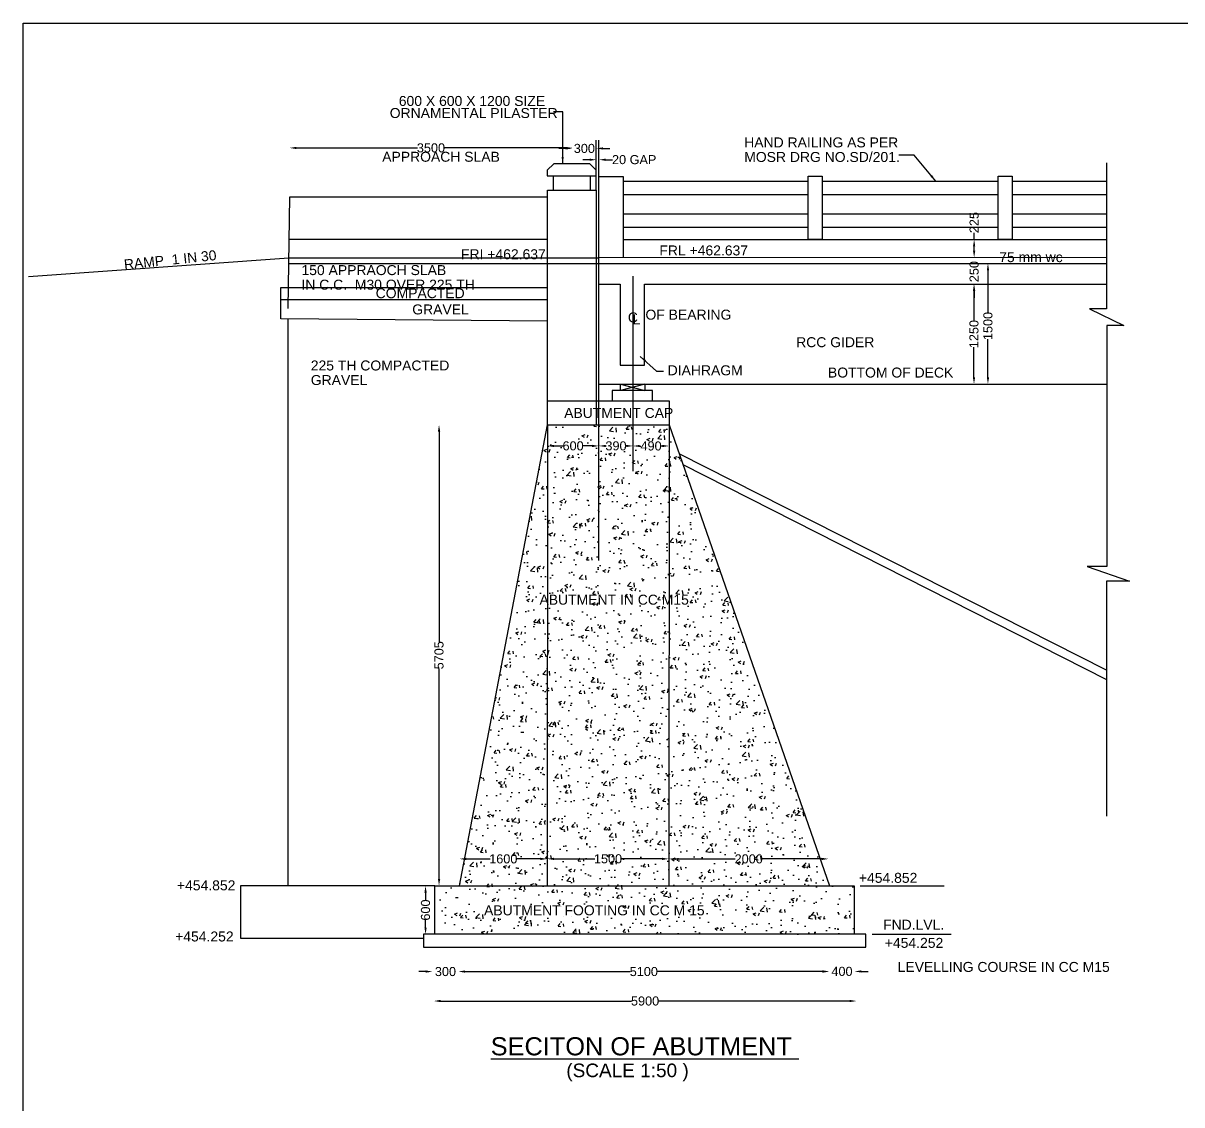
# Model space of a CAD drawing. Header units: millimetres. Extents: x 5124 to 2568158, y 2311 to 44431807.
# Drawn here: x 2534101 to 2546882, y 44419873 to 44431807 of the extents above; entities that cross this region are included whole.
import ezdxf

# ---------------------------------------------------------------- set-up
doc = ezdxf.new("R2010")
doc.units = ezdxf.units.MM
doc.header["$LTSCALE"] = 15
doc.header["$MEASUREMENT"] = 0
for name, color, linetype in [('DIMENSION', 7, 'Continuous'), ('DRAWING', 2, 'Continuous'), ('TEXT', 7, 'Continuous')]:
    doc.layers.add(name, color=color, linetype=linetype)
doc.styles.get("Standard").update_dxf_attribs({"font": 'arial.ttf', "height": 100})
doc.dimstyles.get("Standard").update_dxf_attribs({"dimtxt": 100, "dimasz": 75, "dimexe": 0.18, "dimexo": 0.0625, "dimgap": 0.09, "dimtad": 0, "dimdec": 0, "dimzin": 0, "dimdsep": 46, "dimtxsty": 'Standard', "dimcen": 0.09, "dimse1": 1, "dimse2": 1, "dimadec": 0, "dimazin": 0, "dimtfac": 1, "dimtdec": 0, "dimtofl": 0, "dimtmove": 0, "dimatfit": 3, "dimfxl": 1, "dimtolj": 1, "dimtzin": 0, "dimarcsym": 0})
pattern_1 = [(50, (0, 0), (358.6300913, -31.3760675), [37.5, -412.5]), (355, (0, 0), (-69.3756668, 376.096067), [30, -330]), (100.4514, (29.9, -2.6), (289.2546909, 344.719771), [31.870095, -350.571056]), (46.1842, (0, 100), (533.6205243, -82.759507), [56.25, -618.75]), (96.6356, (44.47, 93.1), (467.331353, 487.0589355), [47.805144, -525.8565]), (351.1842, (0, 100), (467.3309726, 487.0593005), [45, -495]), (21, (50, 75), (298.453526, -201.3094453), [37.5, -412.5]), (326, (50, 75), (121.657666, 362.5750225), [30, -330]), (71.4514, (74.87, 58.22), (420.1113143, 161.2652484), [31.870095, -350.571056]), (37.5, (0, 0), (6.07992766, 166.4469269), [0, -326, 0, -335, 0, -331.25]), (7.5, (0, 0), (131.5347687, 197.20585594), [0, -191, 0, -318.5, 0, -126.25]), (327.5, (-111.5, 0), (266.9112181, -11.27743587), [0, -125, 0, -390, 0, -517.5]), (317.5, (-161.5, 0), (291.5930847, 50.0524912), [0, -162.5, 0, -259, 0, -367.5])]

# ---------------------------------------------------------------- blocks, each defined once
blk = doc.blocks.new('*D4')
at = {"layer": 'Defpoints', "color": 0, "transparency": 16777216}
for p in [(2537040, 44430428), (2540159, 44430431), (2540159, 44430428)]:
    blk.add_point(p, dxfattribs=at)
at = {"layer": 'DIMENSION', "color": 0, "lineweight": -2, "transparency": 16777216}
for p, q in [((2537115, 44430431), (2538450, 44430431)), ((2540084, 44430431), (2538749, 44430431))]:
    blk.add_line(p, q, dxfattribs=at)
at = {"layer": 'DIMENSION', "color": 0, "transparency": 16777216}
for points in [[(2537115, 44430443), (2537115, 44430418), (2537040, 44430431)], [(2540084, 44430443), (2540084, 44430418), (2540159, 44430431)]]:
    blk.add_solid(points, dxfattribs=at)
at = {"layer": 'DIMENSION', "color": 0, "transparency": 16777216, "insert": (2538599, 44430431), "char_height": 100, "attachment_point": 5}
blk.add_mtext('\\A1;3500', dxfattribs=at)
blk = doc.blocks.new('*D5')
at = {"layer": 'Defpoints', "color": 0, "transparency": 16777216}
for p in [(2540159, 44430431), (2540423, 44430431), (2540423, 44430425)]:
    blk.add_point(p, dxfattribs=at)
at = {"layer": 'DIMENSION', "color": 0, "lineweight": -2, "transparency": 16777216}
for p, q in [((2540084, 44430425), (2540009, 44430425)), ((2540498, 44430425), (2540573, 44430425))]:
    blk.add_line(p, q, dxfattribs=at)
at = {"layer": 'DIMENSION', "color": 0, "transparency": 16777216}
for points in [[(2540084, 44430438), (2540084, 44430413), (2540159, 44430425)], [(2540498, 44430438), (2540498, 44430413), (2540423, 44430425)]]:
    blk.add_solid(points, dxfattribs=at)
at = {"layer": 'DIMENSION', "color": 0, "transparency": 16777216, "insert": (2540291, 44430425), "char_height": 100, "attachment_point": 5}
blk.add_mtext('\\A1;300', dxfattribs=at)
blk = doc.blocks.new('*D6')
at = {"layer": 'Defpoints', "color": 0, "transparency": 16777216}
for p in [(2540423, 44430296), (2540452, 44430301), (2540452, 44430296)]:
    blk.add_point(p, dxfattribs=at)
at = {"layer": 'DIMENSION', "color": 0, "lineweight": -2, "transparency": 16777216}
for p, q in [((2540348, 44430301), (2540273, 44430301)), ((2540527, 44430301), (2540602, 44430301))]:
    blk.add_line(p, q, dxfattribs=at)
at = {"layer": 'DIMENSION', "color": 0, "transparency": 16777216}
for points in [[(2540348, 44430313), (2540348, 44430288), (2540423, 44430301)], [(2540527, 44430313), (2540527, 44430288), (2540452, 44430301)]]:
    blk.add_solid(points, dxfattribs=at)
at = {"layer": 'DIMENSION', "color": 0, "transparency": 16777216, "insert": (2540841, 44430301), "char_height": 100, "attachment_point": 5}
blk.add_mtext('\\A1;20 GAP', dxfattribs=at)
blk = doc.blocks.new('*D7')
at = {"layer": 'Defpoints', "color": 0, "transparency": 16777216}
for p in [(2539883, 44427172), (2540452, 44427172), (2540452, 44427143)]:
    blk.add_point(p, dxfattribs=at)
at = {"layer": 'DIMENSION', "color": 0, "lineweight": -2, "transparency": 16777216}
for p, q in [((2539958, 44427143), (2540057, 44427143)), ((2540377, 44427143), (2540278, 44427143))]:
    blk.add_line(p, q, dxfattribs=at)
at = {"layer": 'DIMENSION', "color": 0, "transparency": 16777216}
for points in [[(2539958, 44427155), (2539958, 44427130), (2539883, 44427143)], [(2540377, 44427155), (2540377, 44427130), (2540452, 44427143)]]:
    blk.add_solid(points, dxfattribs=at)
at = {"layer": 'DIMENSION', "color": 0, "transparency": 16777216, "insert": (2540167, 44427143), "char_height": 100, "attachment_point": 5}
blk.add_mtext('\\A1;600', dxfattribs=at)
blk = doc.blocks.new('*D8')
at = {"layer": 'Defpoints', "color": 0, "transparency": 16777216}
for p in [(2540452, 44427143), (2540828, 44427143), (2540828, 44427143)]:
    blk.add_point(p, dxfattribs=at)
at = {"layer": 'DIMENSION', "color": 0, "lineweight": -2, "transparency": 16777216}
for p, q in [((2540527, 44427143), (2540530, 44427143)), ((2540753, 44427143), (2540750, 44427143))]:
    blk.add_line(p, q, dxfattribs=at)
at = {"layer": 'DIMENSION', "color": 0, "transparency": 16777216}
for points in [[(2540527, 44427155), (2540527, 44427130), (2540452, 44427143)], [(2540753, 44427155), (2540753, 44427130), (2540828, 44427143)]]:
    blk.add_solid(points, dxfattribs=at)
at = {"layer": 'DIMENSION', "color": 0, "transparency": 16777216, "insert": (2540640, 44427143), "char_height": 100, "attachment_point": 5}
blk.add_mtext('\\A1;390', dxfattribs=at)
blk = doc.blocks.new('*D9')
at = {"layer": 'Defpoints', "color": 0, "transparency": 16777216}
for p in [(2540828, 44427143), (2541226, 44427142), (2541226, 44427142)]:
    blk.add_point(p, dxfattribs=at)
at = {"layer": 'DIMENSION', "color": 0, "lineweight": -2, "transparency": 16777216}
for p, q in [((2540903, 44427142), (2540915, 44427142)), ((2541151, 44427142), (2541139, 44427142))]:
    blk.add_line(p, q, dxfattribs=at)
at = {"layer": 'DIMENSION', "color": 0, "transparency": 16777216}
for points in [[(2540903, 44427155), (2540903, 44427130), (2540828, 44427142)], [(2541151, 44427155), (2541151, 44427130), (2541226, 44427142)]]:
    blk.add_solid(points, dxfattribs=at)
at = {"layer": 'DIMENSION', "color": 0, "transparency": 16777216, "insert": (2541027, 44427142), "char_height": 100, "attachment_point": 5}
blk.add_mtext('\\A1;490', dxfattribs=at)
blk = doc.blocks.new('*D10')
at = {"layer": 'Defpoints', "color": 0, "transparency": 16777216}
for p in [(2538539, 44422290), (2538640, 44422290), (2538640, 44421754)]:
    blk.add_point(p, dxfattribs=at)
at = {"layer": 'DIMENSION', "color": 0, "lineweight": -2, "transparency": 16777216}
for p, q in [((2538539, 44422215), (2538539, 44422133)), ((2538539, 44421829), (2538539, 44421911))]:
    blk.add_line(p, q, dxfattribs=at)
at = {"layer": 'DIMENSION', "color": 0, "transparency": 16777216}
for points in [[(2538527, 44422215), (2538552, 44422215), (2538539, 44422290)], [(2538527, 44421829), (2538552, 44421829), (2538539, 44421754)]]:
    blk.add_solid(points, dxfattribs=at)
at = {"layer": 'DIMENSION', "color": 0, "transparency": 16777216, "insert": (2538539, 44422022), "char_height": 100, "attachment_point": 5, "rotation": 90}
blk.add_mtext('\\A1;600', dxfattribs=at)
blk = doc.blocks.new('*D11')
at = {"layer": 'Defpoints', "color": 0, "transparency": 16777216}
for p in [(2538630, 44421018), (2543292, 44421018), (2543292, 44421018)]:
    blk.add_point(p, dxfattribs=at)
at = {"layer": 'DIMENSION', "color": 0, "lineweight": -2, "transparency": 16777216}
for p, q in [((2538705, 44421018), (2540812, 44421018)), ((2543217, 44421018), (2541110, 44421018))]:
    blk.add_line(p, q, dxfattribs=at)
at = {"layer": 'DIMENSION', "color": 0, "transparency": 16777216}
for points in [[(2538705, 44421031), (2538705, 44421006), (2538630, 44421018)], [(2543217, 44421031), (2543217, 44421006), (2543292, 44421018)]]:
    blk.add_solid(points, dxfattribs=at)
at = {"layer": 'DIMENSION', "color": 0, "transparency": 16777216, "insert": (2540961, 44421018), "char_height": 100, "attachment_point": 5}
blk.add_mtext('\\A1;5900', dxfattribs=at)
blk = doc.blocks.new('*D12')
at = {"layer": 'Defpoints', "color": 0, "transparency": 16777216}
for p in [(2538901, 44421336), (2542993, 44421343), (2542993, 44421336)]:
    blk.add_point(p, dxfattribs=at)
at = {"layer": 'DIMENSION', "color": 0, "lineweight": -2, "transparency": 16777216}
for p, q in [((2538976, 44421343), (2540798, 44421343)), ((2542918, 44421343), (2541096, 44421343))]:
    blk.add_line(p, q, dxfattribs=at)
at = {"layer": 'DIMENSION', "color": 0, "transparency": 16777216}
for points in [[(2538976, 44421356), (2538976, 44421331), (2538901, 44421343)], [(2542918, 44421356), (2542918, 44421331), (2542993, 44421343)]]:
    blk.add_solid(points, dxfattribs=at)
at = {"layer": 'DIMENSION', "color": 0, "transparency": 16777216, "insert": (2540947, 44421343), "char_height": 100, "attachment_point": 5}
blk.add_mtext('\\A1;5100', dxfattribs=at)
blk = doc.blocks.new('*D13')
at = {"layer": 'Defpoints', "color": 0, "transparency": 16777216}
for p in [(2542993, 44421343), (2543272, 44421345), (2543272, 44421343)]:
    blk.add_point(p, dxfattribs=at)
at = {"layer": 'DIMENSION', "color": 0, "lineweight": -2, "transparency": 16777216}
for p, q in [((2542918, 44421345), (2542843, 44421345)), ((2543347, 44421345), (2543422, 44421345))]:
    blk.add_line(p, q, dxfattribs=at)
at = {"layer": 'DIMENSION', "color": 0, "transparency": 16777216}
for points in [[(2542918, 44421357), (2542918, 44421332), (2542993, 44421345)], [(2543347, 44421357), (2543347, 44421332), (2543272, 44421345)]]:
    blk.add_solid(points, dxfattribs=at)
at = {"layer": 'DIMENSION', "color": 0, "transparency": 16777216, "insert": (2543133, 44421345), "char_height": 100, "attachment_point": 5}
blk.add_mtext('\\A1;400', dxfattribs=at)
blk = doc.blocks.new('*D14')
at = {"layer": 'Defpoints', "color": 0, "transparency": 16777216}
for p in [(2538616, 44421343), (2538616, 44421343), (2538901, 44421343)]:
    blk.add_point(p, dxfattribs=at)
at = {"layer": 'DIMENSION', "color": 0, "lineweight": -2, "transparency": 16777216}
for p, q in [((2538541, 44421343), (2538466, 44421343)), ((2538976, 44421343), (2539051, 44421343))]:
    blk.add_line(p, q, dxfattribs=at)
at = {"layer": 'DIMENSION', "color": 0, "transparency": 16777216}
for points in [[(2538541, 44421356), (2538541, 44421331), (2538616, 44421343)], [(2538976, 44421356), (2538976, 44421331), (2538901, 44421343)]]:
    blk.add_solid(points, dxfattribs=at)
at = {"layer": 'DIMENSION', "color": 0, "transparency": 16777216, "insert": (2538759, 44421343), "char_height": 100, "attachment_point": 5}
blk.add_mtext('\\A1;300', dxfattribs=at)
blk = doc.blocks.new('*D15')
at = {"layer": 'Defpoints', "color": 0, "transparency": 16777216}
for p in [(2539881, 44422586), (2538913, 44422290), (2539881, 44422290)]:
    blk.add_point(p, dxfattribs=at)
at = {"layer": 'DIMENSION', "color": 0, "lineweight": -2, "transparency": 16777216}
for p, q in [((2538988, 44422586), (2539252, 44422586)), ((2539806, 44422586), (2539541, 44422586))]:
    blk.add_line(p, q, dxfattribs=at)
at = {"layer": 'DIMENSION', "color": 0, "transparency": 16777216}
for points in [[(2538988, 44422599), (2538988, 44422574), (2538913, 44422586)], [(2539806, 44422599), (2539806, 44422574), (2539881, 44422586)]]:
    blk.add_solid(points, dxfattribs=at)
at = {"layer": 'DIMENSION', "color": 0, "transparency": 16777216, "insert": (2539397, 44422586), "char_height": 100, "attachment_point": 5}
blk.add_mtext('\\A1;1600', dxfattribs=at)
blk = doc.blocks.new('*D16')
at = {"layer": 'Defpoints', "color": 0, "transparency": 16777216}
for p in [(2539881, 44422587), (2541224, 44422617), (2541224, 44422587)]:
    blk.add_point(p, dxfattribs=at)
at = {"layer": 'DIMENSION', "color": 0, "lineweight": -2, "transparency": 16777216}
for p, q in [((2539956, 44422587), (2540408, 44422587)), ((2541149, 44422587), (2540697, 44422587))]:
    blk.add_line(p, q, dxfattribs=at)
at = {"layer": 'DIMENSION', "color": 0, "transparency": 16777216}
for points in [[(2539956, 44422599), (2539956, 44422574), (2539881, 44422587)], [(2541149, 44422599), (2541149, 44422574), (2541224, 44422587)]]:
    blk.add_solid(points, dxfattribs=at)
at = {"layer": 'DIMENSION', "color": 0, "transparency": 16777216, "insert": (2540552, 44422587), "char_height": 100, "attachment_point": 5}
blk.add_mtext('\\A1;1500', dxfattribs=at)
blk = doc.blocks.new('*D17')
at = {"layer": 'Defpoints', "color": 0, "transparency": 16777216}
for p in [(2541224, 44422586), (2542984, 44422586), (2542984, 44422586)]:
    blk.add_point(p, dxfattribs=at)
at = {"layer": 'DIMENSION', "color": 0, "lineweight": -2, "transparency": 16777216}
for p, q in [((2541299, 44422586), (2541954, 44422586)), ((2542909, 44422586), (2542254, 44422586))]:
    blk.add_line(p, q, dxfattribs=at)
at = {"layer": 'DIMENSION', "color": 0, "transparency": 16777216}
for points in [[(2541299, 44422599), (2541299, 44422574), (2541224, 44422586)], [(2542909, 44422599), (2542909, 44422574), (2542984, 44422586)]]:
    blk.add_solid(points, dxfattribs=at)
at = {"layer": 'DIMENSION', "color": 0, "transparency": 16777216, "insert": (2542104, 44422586), "char_height": 100, "attachment_point": 5}
blk.add_mtext('\\A1;2000', dxfattribs=at)
blk = doc.blocks.new('*D18')
at = {"layer": 'Defpoints', "color": 0, "transparency": 16777216}
for p in [(2544591, 44429420), (2544728, 44429420), (2544728, 44429222)]:
    blk.add_point(p, dxfattribs=at)
at = {"layer": 'DIMENSION', "color": 0, "lineweight": -2, "transparency": 16777216}
for p, q in [((2544591, 44429420), (2544591, 44429495)), ((2544591, 44429297), (2544591, 44429345))]:
    blk.add_line(p, q, dxfattribs=at)
at = {"layer": 'DIMENSION', "color": 0, "transparency": 16777216}
for points in [[(2544578, 44429345), (2544603, 44429345), (2544591, 44429420)], [(2544578, 44429297), (2544603, 44429297), (2544591, 44429222)]]:
    blk.add_solid(points, dxfattribs=at)
at = {"layer": 'DIMENSION', "color": 0, "transparency": 16777216, "insert": (2544591, 44429607), "char_height": 100, "attachment_point": 5, "rotation": 90}
blk.add_mtext('\\A1;225', dxfattribs=at)
blk = doc.blocks.new('*D19')
at = {"layer": 'Defpoints', "color": 0, "transparency": 16777216}
for p in [(2544570, 44429222), (2544570, 44428928), (2544591, 44428928)]:
    blk.add_point(p, dxfattribs=at)
at = {"layer": 'DIMENSION', "color": 0, "lineweight": -2, "transparency": 16777216}
for p, q in [((2544591, 44429297), (2544591, 44429372)), ((2544591, 44428853), (2544591, 44428778))]:
    blk.add_line(p, q, dxfattribs=at)
at = {"layer": 'DIMENSION', "color": 0, "transparency": 16777216}
for points in [[(2544578, 44429297), (2544603, 44429297), (2544591, 44429222)], [(2544578, 44428853), (2544603, 44428853), (2544591, 44428928)]]:
    blk.add_solid(points, dxfattribs=at)
at = {"layer": 'DIMENSION', "color": 0, "transparency": 16777216, "insert": (2544591, 44429066), "char_height": 100, "attachment_point": 5, "rotation": 90}
blk.add_mtext('\\A1;250', dxfattribs=at)
blk = doc.blocks.new('*D20')
at = {"layer": 'Defpoints', "color": 0, "transparency": 16777216}
for p in [(2544743, 44429157), (2544743, 44427826), (2544743, 44427826)]:
    blk.add_point(p, dxfattribs=at)
at = {"layer": 'DIMENSION', "color": 0, "lineweight": -2, "transparency": 16777216}
for p, q in [((2544743, 44429082), (2544743, 44428611)), ((2544743, 44427901), (2544743, 44428322))]:
    blk.add_line(p, q, dxfattribs=at)
at = {"layer": 'DIMENSION', "color": 0, "transparency": 16777216}
for points in [[(2544731, 44429082), (2544756, 44429082), (2544743, 44429157)], [(2544731, 44427901), (2544756, 44427901), (2544743, 44427826)]]:
    blk.add_solid(points, dxfattribs=at)
at = {"layer": 'DIMENSION', "color": 0, "transparency": 16777216, "insert": (2544743, 44428466), "char_height": 100, "attachment_point": 5, "rotation": 90}
blk.add_mtext('\\A1;1500', dxfattribs=at)
blk = doc.blocks.new('*D21')
at = {"layer": 'Defpoints', "color": 0, "transparency": 16777216}
for p in [(2544570, 44428928), (2544589, 44428928), (2544605, 44427826)]:
    blk.add_point(p, dxfattribs=at)
at = {"layer": 'DIMENSION', "color": 0, "lineweight": -2, "transparency": 16777216}
for p, q in [((2544589, 44428853), (2544589, 44428521)), ((2544589, 44427901), (2544589, 44428232))]:
    blk.add_line(p, q, dxfattribs=at)
at = {"layer": 'DIMENSION', "color": 0, "transparency": 16777216}
for points in [[(2544577, 44428853), (2544602, 44428853), (2544589, 44428928)], [(2544577, 44427901), (2544602, 44427901), (2544589, 44427826)]]:
    blk.add_solid(points, dxfattribs=at)
at = {"layer": 'DIMENSION', "color": 0, "transparency": 16777216, "insert": (2544589, 44428377), "char_height": 100, "attachment_point": 5, "rotation": 90}
blk.add_mtext('\\A1;1250', dxfattribs=at)
blk = doc.blocks.new('*D77')
at = {"layer": 'Defpoints', "color": 0, "transparency": 16777216}
for p in [(2539883, 44427376), (2538688, 44422290), (2539881, 44422290)]:
    blk.add_point(p, dxfattribs=at)
at = {"layer": 'TEXT', "color": 0, "lineweight": -2, "transparency": 16777216}
for p, q in [((2538688, 44427301), (2538688, 44424983)), ((2538688, 44422365), (2538688, 44424683))]:
    blk.add_line(p, q, dxfattribs=at)
at = {"layer": 'TEXT', "color": 0, "transparency": 16777216}
for points in [[(2538676, 44427301), (2538701, 44427301), (2538688, 44427376)], [(2538676, 44422365), (2538701, 44422365), (2538688, 44422290)]]:
    blk.add_solid(points, dxfattribs=at)
at = {"layer": 'TEXT', "color": 0, "transparency": 16777216, "insert": (2538688, 44424833), "char_height": 100, "attachment_point": 5, "rotation": 90}
blk.add_mtext('\\A1;5705', dxfattribs=at)

msp = doc.modelspace()

# ---------------------------------------------------------------- hatches: boundary and pattern name
at = {"layer": 'TEXT'}
h = msp.add_hatch(dxfattribs=at)
h.set_pattern_fill('AR-CONC,_O', color=0, scale=50)
h.set_pattern_definition(pattern_1)
h.paths.add_polyline_path([(2550702.8, 44410677.1), (2551227.7, 44410677.1), (2551220.2, 44417456.3), (2550691.6, 44417456.3)])
h.paths.add_polyline_path([(2549591.8, 44410677.1), (2550702.8, 44410677.1), (2550691.6, 44417456.3)])
h.paths.add_polyline_path([(2540370.7, 44410221.8), (2542790.6, 44410221.8), (2542790.6, 44414491.1), (2540370.7, 44414491.1)])
h.paths.add_polyline_path([(2537978.5, 44410221.8), (2540370.7, 44410221.8), (2540370.7, 44414491.1), (2537978.5, 44414491.1)])
h.paths.add_polyline_path([(2540370.7, 44414491.1), (2540370.7, 44415241.5), (2537978.5, 44415241.5), (2537978.5, 44414491.1)])
h.paths.add_polyline_path([(2540370.7, 44415241.5), (2540370.7, 44414491.1), (2542790.6, 44414491.1), (2542790.6, 44415241.5)])
h.paths.add_polyline_path([(2542790.6, 44415241.5), (2542790.6, 44415510.7), (2541742.8, 44415510.7), (2541207.4, 44415510.7), (2540370.7, 44415510.7), (2540370.7, 44415241.5)])
h.paths.add_polyline_path([(2550829.5, 44410857.4), (2551100.6, 44410857.4), (2551100.6, 44410705.2), (2550829.5, 44410705.2)], flags=24)
h.paths.add_polyline_path([(2549977.7, 44410857.4), (2550316.6, 44410857.4), (2550316.6, 44410705.2), (2549977.7, 44410705.2)], flags=24)
h.paths.add_polyline_path([(2540210.4, 44414899.9), (2540558.7, 44414899.9), (2540558.7, 44414747.8), (2540210.4, 44414747.8)], flags=9)
h.paths.add_polyline_path([(2550820.4, 44417825.9), (2551091.5, 44417825.9), (2551091.5, 44417673.8), (2550820.4, 44417673.8)], flags=9)
h.paths.add_polyline_path([(2551063.3, 44409910.5), (2551412.2, 44409910.5), (2551412.2, 44409758.4), (2551063.3, 44409758.4)], flags=9)
h.paths.add_polyline_path([(2549280.5, 44410855.6), (2549551.1, 44410855.6), (2549551.1, 44410703.5), (2549280.5, 44410703.5)], flags=9)
h.paths.add_polyline_path([(2551882.2, 44410857.4), (2552232.2, 44410857.4), (2552232.2, 44410705.2), (2551882.2, 44410705.2)], flags=9)
h.paths.add_polyline_path([(2552946.6, 44410857.4), (2553217.2, 44410857.4), (2553217.2, 44410705.2), (2552946.6, 44410705.2)], flags=9)
h.paths.add_polyline_path([(2540200.7, 44418496.3), (2540549, 44418496.3), (2540549, 44418344.1), (2540200.7, 44418344.1)], flags=9)
h.paths.add_polyline_path([(2540195.2, 44418124.9), (2540547.5, 44418124.9), (2540547.5, 44417972.8), (2540195.2, 44417972.8)], flags=9)
h.paths.add_polyline_path([(2542215.9, 44418126), (2542489.3, 44418126), (2542489.3, 44417973.9), (2542215.9, 44417973.9)], flags=9)
h.paths.add_polyline_path([(2542722.8, 44418126), (2542995.1, 44418126), (2542995.1, 44417973.9), (2542722.8, 44417973.9)], flags=9)
h.paths.add_polyline_path([(2540210.1, 44409493.7), (2540559, 44409493.7), (2540559, 44409341.5), (2540210.1, 44409341.5)], flags=9)
h.paths.add_polyline_path([(2540230.3, 44416197.8), (2540500.1, 44416197.8), (2540500.1, 44416045.7), (2540230.3, 44416045.7)], flags=9)
h.paths.add_polyline_path([(2540184.3, 44417072.7), (2540184.3, 44417345), (2540336.5, 44417345), (2540336.5, 44417072.7)], flags=9)
h.paths.add_polyline_path([(2541903.2, 44416443.5), (2542242.1, 44416443.5), (2542242.1, 44416291.4), (2541903.2, 44416291.4)], flags=9)
h.paths.add_polyline_path([(2541686.4, 44416694.6), (2541686.4, 44416969.2), (2541838.5, 44416969.2), (2541838.5, 44416694.6)], flags=9)
h.paths.add_polyline_path([(2565689.3, 44431271.9), (2568106.1, 44431271.9), (2568106.1, 44431582.3), (2565689.3, 44431582.3)], flags=9)
h.paths.add_polyline_path([(2559103.5, 44431297.7), (2560138.4, 44431297.7), (2560138.4, 44431608.2), (2559103.5, 44431608.2)], flags=9)
h.paths.add_polyline_path([(2559025, 44431216.8), (2567866.7, 44431216.8), (2567866.7, 44415750.3), (2559025, 44415750.3)], flags=9)
h.paths.add_polyline_path([(2550432.8, 44407938.3), (2552066.8, 44407938.3), (2552066.8, 44408180.9), (2550432.8, 44408180.9)], flags=9)
h.paths.add_polyline_path([(2557433.4, 44408262), (2558622.6, 44408262), (2558622.6, 44408452.7), (2557433.4, 44408452.7)], flags=9)
h.paths.add_polyline_path([(2557115.5, 44408480.3), (2559578.5, 44408480.3), (2559578.5, 44408708.2), (2557115.5, 44408708.2)], flags=9)
h.paths.add_polyline_path([(2557220.1, 44408823.3), (2559370, 44408823.3), (2559370, 44409069.3), (2557220.1, 44409069.3)], flags=9)
h.paths.add_polyline_path([(2546303, 44408072), (2548764.8, 44408072), (2548764.8, 44408266), (2546303, 44408266)], flags=9)
h.paths.add_polyline_path([(2546435.8, 44408314), (2548671.6, 44408314), (2548671.6, 44408556.6), (2546435.8, 44408556.6)], flags=9)
h.paths.add_polyline_path([(2559785.2, 44413013.7), (2566500.8, 44413013.7), (2566500.8, 44413246.6), (2559785.2, 44413246.6)], flags=9)
h.paths.add_polyline_path([(2559802.8, 44413664.6), (2566518.4, 44413664.6), (2566518.4, 44413897.4), (2559802.8, 44413897.4)], flags=9)
h.paths.add_polyline_path([(2557225.1, 44411959.1), (2558890.1, 44411959.1), (2558890.1, 44412226.1), (2557225.1, 44412226.1)], flags=9)
h.paths.add_polyline_path([(2556577.3, 44412192.5), (2560282.1, 44412192.5), (2560282.1, 44412464.2), (2556577.3, 44412464.2)], flags=9)
h.paths.add_polyline_path([(2556509, 44412415.4), (2559639.1, 44412415.4), (2559639.1, 44412755.1), (2556509, 44412755.1)], flags=9)
h.paths.add_polyline_path([(2556710.3, 44413618.1), (2557917.7, 44413618.1), (2557917.7, 44413812.1), (2556710.3, 44413812.1)], flags=9)
h.paths.add_polyline_path([(2556683.6, 44413255.5), (2557708.9, 44413255.5), (2557708.9, 44413449.5), (2556683.6, 44413449.5)], flags=9)
h.paths.add_polyline_path([(2562338.7, 44415055.8), (2567534, 44415055.8), (2567534, 44415366.2), (2562338.7, 44415366.2)], flags=9)
h.paths.add_polyline_path([(2553571, 44409971), (2554127, 44409971), (2554127, 44410124.1), (2553571, 44410124.1)], flags=9)
h.paths.add_polyline_path([(2553571.5, 44410133.8), (2554196, 44410133.8), (2554196, 44410283.8), (2553571.5, 44410283.8)], flags=9)
h.paths.add_polyline_path([(2553460, 44410905), (2554097.6, 44410905), (2554097.6, 44411058.1), (2553460, 44411058.1)], flags=9)
h.paths.add_polyline_path([(2551248.7, 44417451.5), (2552266.7, 44417451.5), (2552266.7, 44417604.6), (2551248.7, 44417604.6)], flags=9)
h.paths.add_polyline_path([(2543266, 44409265.4), (2545336.2, 44409265.4), (2545336.2, 44409420.7), (2543266, 44409420.7)], flags=9)
h.paths.add_polyline_path([(2543071, 44409554.1), (2543708.6, 44409554.1), (2543708.6, 44409707.2), (2543071, 44409707.2)], flags=9)
h.paths.add_polyline_path([(2543071.5, 44409716.9), (2543696, 44409716.9), (2543696, 44409867), (2543071.5, 44409867)], flags=9)
h.paths.add_polyline_path([(2542831.3, 44410220.3), (2543469, 44410220.3), (2543469, 44410373.5), (2542831.3, 44410373.5)], flags=9)
h.paths.add_polyline_path([(2542820.3, 44415287.7), (2543457.9, 44415287.7), (2543457.9, 44415440.8), (2542820.3, 44415440.8)], flags=9)
h.paths.add_polyline_path([(2542827.9, 44415526.7), (2543465.5, 44415526.7), (2543465.5, 44415679.9), (2542827.9, 44415679.9)], flags=9)
h.paths.add_polyline_path([(2539999.9, 44415729.4), (2540637.5, 44415729.4), (2540637.5, 44415882.5), (2539999.9, 44415882.5)], flags=9)
h.paths.add_polyline_path([(2539768.5, 44415872.9), (2541116.3, 44415872.9), (2541116.3, 44416028.1), (2539768.5, 44416028.1)], flags=9)
h.paths.add_polyline_path([(2540371.3, 44417113.2), (2541311.6, 44417113.2), (2541311.6, 44417266.4), (2540371.3, 44417266.4)], flags=9)
h.paths.add_polyline_path([(2539650.6, 44417469.5), (2540432.1, 44417469.5), (2540432.1, 44417624.7), (2539650.6, 44417624.7)], flags=9)
h.paths.add_polyline_path([(2539650.6, 44417630.2), (2541565.1, 44417630.2), (2541565.1, 44417785.4), (2539650.6, 44417785.4)], flags=9)
h.paths.add_polyline_path([(2551222.2, 44421301.5), (2552003.6, 44421301.5), (2552003.6, 44421456.7), (2551222.2, 44421456.7)], flags=9)
h.paths.add_polyline_path([(2555219.7, 44420722.9), (2557235.6, 44420722.9), (2557235.6, 44420878.1), (2555219.7, 44420878.1)], flags=9)
h.paths.add_polyline_path([(2555040.2, 44421018), (2555677.8, 44421018), (2555677.8, 44421171.2), (2555040.2, 44421171.2)], flags=9)
h.paths.add_polyline_path([(2555040.7, 44421180.9), (2555704, 44421180.9), (2555704, 44421330.9), (2555040.7, 44421330.9)], flags=9)
h.paths.add_polyline_path([(2554735.9, 44421803.5), (2555373.5, 44421803.5), (2555373.5, 44421956.7), (2554735.9, 44421956.7)], flags=9)
h.paths.add_polyline_path([(2555658.8, 44422115.9), (2556983.6, 44422115.9), (2556983.6, 44422271.1), (2555658.8, 44422271.1)], flags=9)
h.paths.add_polyline_path([(2555658.8, 44422276.5), (2556440.3, 44422276.5), (2556440.3, 44422431.7), (2555658.8, 44422431.7)], flags=9)
h.paths.add_polyline_path([(2554139.5, 44422828.1), (2555127.2, 44422828.1), (2555127.2, 44422983.3), (2554139.5, 44422983.3)], flags=9)
h.paths.add_polyline_path([(2554331.5, 44423711.1), (2554693.3, 44423711.1), (2554693.3, 44423864.3), (2554331.5, 44423864.3)], flags=9)
h.paths.add_polyline_path([(2551737.1, 44423987.6), (2551737.1, 44426404.3), (2551426.7, 44426404.3), (2551426.7, 44423987.6)], flags=9)
h.paths.add_polyline_path([(2554519.5, 44426486.4), (2555452.8, 44426486.4), (2555452.8, 44426641.6), (2554519.5, 44426641.6)], flags=9)
h.paths.add_polyline_path([(2553841.1, 44427081.2), (2554478.8, 44427081.2), (2554478.8, 44427234.4), (2553841.1, 44427234.4)], flags=9)
h.paths.add_polyline_path([(2553764.1, 44427368.3), (2554401.7, 44427368.3), (2554401.7, 44427521.4), (2553764.1, 44427521.4)], flags=9)
h.paths.add_polyline_path([(2551227, 44427624.6), (2551864.6, 44427624.6), (2551864.6, 44427777.8), (2551227, 44427777.8)], flags=9)
h.paths.add_polyline_path([(2551245.3, 44427769.4), (2552554.3, 44427769.4), (2552554.3, 44427924.6), (2551245.3, 44427924.6)], flags=9)
h.paths.add_polyline_path([(2551938.5, 44429222.9), (2552917.6, 44429222.9), (2552917.6, 44429376.1), (2551938.5, 44429376.1)], flags=9)
h.paths.add_polyline_path([(2551133.5, 44429579.4), (2551914.9, 44429579.4), (2551914.9, 44429734.6), (2551133.5, 44429734.6)], flags=9)
h.paths.add_polyline_path([(2551133.5, 44429740.1), (2553009.2, 44429740.1), (2553009.2, 44429895.3), (2551133.5, 44429895.3)], flags=9)
h.paths.add_polyline_path([(2535011.9, 44421701.9), (2535649.5, 44421701.9), (2535649.5, 44421855.1), (2535011.9, 44421855.1)], flags=9)
h.paths.add_polyline_path([(2535011.9, 44422209.3), (2535649.5, 44422209.3), (2535649.5, 44422362.5), (2535011.9, 44422362.5)], flags=9)
h.paths.add_polyline_path([(2551475.8, 44419939.2), (2552925.2, 44419939.2), (2552925.2, 44420234.3), (2551475.8, 44420234.3)], flags=9)
h.paths.add_polyline_path([(2550531.5, 44408890.7), (2551980.9, 44408890.7), (2551980.9, 44409185.8), (2550531.5, 44409185.8)], flags=9)
h.paths.add_polyline_path([(2539887.8, 44408676.4), (2541337.2, 44408676.4), (2541337.2, 44408971.6), (2539887.8, 44408971.6)], flags=9)
h.paths.add_polyline_path([(2540042.7, 44420084.8), (2541492.1, 44420084.8), (2541492.1, 44420380), (2540042.7, 44420380)], flags=9)
h.paths.add_polyline_path([(2549972.9, 44420262.5), (2553662.5, 44420262.5), (2553662.5, 44420573), (2549972.9, 44420573)], flags=9)
h.paths.add_polyline_path([(2549622.6, 44409217.9), (2553591.5, 44409217.9), (2553591.5, 44409528.3), (2549622.6, 44409528.3)], flags=9)
h.paths.add_polyline_path([(2538441.7, 44409010.4), (2543015.9, 44409010.4), (2543015.9, 44409320.8), (2538441.7, 44409320.8)], flags=9)
h.paths.add_polyline_path([(2539206.5, 44420363.6), (2542709.4, 44420363.6), (2542709.4, 44420674.1), (2539206.5, 44420674.1)], flags=9)
h.paths.add_polyline_path([(2543721.3, 44421311.8), (2545939, 44421311.8), (2545939, 44421467), (2543721.3, 44421467)], flags=9)
h.paths.add_polyline_path([(2543560.8, 44421617.7), (2544198.4, 44421617.7), (2544198.4, 44421770.9), (2543560.8, 44421770.9)], flags=9)
h.paths.add_polyline_path([(2543561.3, 44421780.6), (2544224.6, 44421780.6), (2544224.6, 44421930.6), (2543561.3, 44421930.6)], flags=9)
h.paths.add_polyline_path([(2543293.8, 44422295), (2543931.4, 44422295), (2543931.4, 44422448.2), (2543293.8, 44422448.2)], flags=9)
h.paths.add_polyline_path([(2539153.8, 44421981.5), (2541456.5, 44421981.5), (2541456.5, 44422136.7), (2539153.8, 44422136.7)], flags=9)
h.paths.add_polyline_path([(2539770.3, 44425363.8), (2541320.2, 44425363.8), (2541320.2, 44425519), (2539770.3, 44425519)], flags=9)
h.paths.add_polyline_path([(2540042.5, 44427424.1), (2541227.6, 44427424.1), (2541227.6, 44427579.3), (2540042.5, 44427579.3)], flags=9)
h.paths.add_polyline_path([(2542952.1, 44427869.9), (2544300, 44427869.9), (2544300, 44428025.1), (2542952.1, 44428025.1)], flags=9)
h.paths.add_polyline_path([(2542601.9, 44428204.9), (2543476.4, 44428204.9), (2543476.4, 44428360.1), (2542601.9, 44428360.1)], flags=9)
h.paths.add_polyline_path([(2541184.4, 44427894.8), (2541989, 44427894.8), (2541989, 44428050), (2541184.4, 44428050)], flags=9)
h.paths.add_polyline_path([(2540939.3, 44428508.4), (2541891.4, 44428508.4), (2541891.4, 44428663.6), (2540939.3, 44428663.6)], flags=9)
h.paths.add_polyline_path([(2540798.2, 44428458.6), (2540925.9, 44428458.6), (2540925.9, 44428608.6), (2540798.2, 44428608.6)], flags=9)
h.paths.add_polyline_path([(2540745.2, 44428478.3), (2540897.8, 44428478.3), (2540897.8, 44428633.5), (2540745.2, 44428633.5)], flags=9)
h.paths.add_polyline_path([(2535187.2, 44429157.8), (2536169.9, 44429157.8), (2536169.9, 44429310.9), (2535187.2, 44429310.9)], flags=9)
h.paths.add_polyline_path([(2537247.6, 44427787.2), (2537866.1, 44427787.2), (2537866.1, 44427942.4), (2537247.6, 44427942.4)], flags=9)
h.paths.add_polyline_path([(2537247.6, 44427947.8), (2538727.6, 44427947.8), (2538727.6, 44428103), (2537247.6, 44428103)], flags=9)
h.paths.add_polyline_path([(2538366.9, 44428566.3), (2538985.4, 44428566.3), (2538985.4, 44428721.6), (2538366.9, 44428721.6)], flags=9)
h.paths.add_polyline_path([(2537963.4, 44428745.2), (2538946.5, 44428745.2), (2538946.5, 44428900.4), (2537963.4, 44428900.4)], flags=9)
h.paths.add_polyline_path([(2537144.6, 44428839.6), (2538935.3, 44428839.6), (2538935.3, 44428994.8), (2537144.6, 44428994.8)], flags=9)
h.paths.add_polyline_path([(2537144.6, 44429000.3), (2538687.1, 44429000.3), (2538687.1, 44429155.5), (2537144.6, 44429155.5)], flags=9)
h.paths.add_polyline_path([(2538904.8, 44429175.7), (2539806.3, 44429175.7), (2539806.3, 44429328.9), (2538904.8, 44429328.9)], flags=9)
h.paths.add_polyline_path([(2541093, 44429217.5), (2542033.4, 44429217.5), (2542033.4, 44429370.7), (2541093, 44429370.7)], flags=9)
h.paths.add_polyline_path([(2544871.2, 44429173.8), (2545596.8, 44429173.8), (2545596.8, 44429324.5), (2544871.2, 44429324.5)], flags=9)
h.paths.add_polyline_path([(2542028.7, 44430248.5), (2543640.7, 44430248.5), (2543640.7, 44430403.7), (2542028.7, 44430403.7)], flags=9)
h.paths.add_polyline_path([(2542028.7, 44430409.1), (2543664, 44430409.1), (2543664, 44430564.4), (2542028.7, 44430564.4)], flags=9)
h.paths.add_polyline_path([(2538118.5, 44430733.3), (2539893.6, 44430733.3), (2539893.6, 44430888.6), (2538118.5, 44430888.6)], flags=9)
h.paths.add_polyline_path([(2538218.4, 44430866.5), (2539776.9, 44430866.5), (2539776.9, 44431021.7), (2538218.4, 44431021.7)], flags=9)
h.paths.add_polyline_path([(2538036.2, 44430253.4), (2539381.5, 44430253.4), (2539381.5, 44430403.4), (2538036.2, 44430403.4)], flags=9)
h = msp.add_hatch(dxfattribs=at)
h.set_pattern_fill('AR-CONC,_O', color=0, scale=50)
h.set_pattern_definition(pattern_1)
h.paths.add_polyline_path([(2541226.1, 44427376.1), (2541223.6, 44422288.9), (2542994, 44422288)])
h.paths.add_polyline_path([(2539880.5, 44422289.6), (2541223.6, 44422288.9), (2541226.1, 44427376.1), (2539883, 44427376.1)])
h.paths.add_polyline_path([(2538912.8, 44422290), (2539880.5, 44422289.6), (2539883, 44427376.1)])
h.paths.add_polyline_path([(2543267.4, 44421754.2), (2543267.4, 44422288), (2542994, 44422288), (2538912.8, 44422290), (2538640.5, 44422290), (2538640.5, 44421754.2)])
h.paths.add_polyline_path([(2541929.1, 44422662.6), (2542279.1, 44422662.6), (2542279.1, 44422510.4), (2541929.1, 44422510.4)], flags=24)
h.paths.add_polyline_path([(2539767.7, 44425361), (2541472.6, 44425361), (2541472.6, 44425531.6), (2539767.7, 44425531.6)], flags=9)
h.paths.add_polyline_path([(2540382.8, 44422662.6), (2540721.6, 44422662.6), (2540721.6, 44422510.4), (2540382.8, 44422510.4)], flags=24)
h.paths.add_polyline_path([(2539227.2, 44422662.5), (2539566.1, 44422662.5), (2539566.1, 44422510.4), (2539227.2, 44422510.4)], flags=24)
h.paths.add_polyline_path([(2539156.1, 44421933.5), (2541689.2, 44421933.5), (2541689.2, 44422104.3), (2539156.1, 44422104.3)], flags=24)

# ---------------------------------------------------------------- linework, layer by layer
at = {"layer": 'DRAWING', "color": 0}
for points in [[(2534100.8, 44431807.4), (2568133.4, 44431807.4), (2568133.4, 44408030.2), (2534100.8, 44408030.2)], [(2542760.3, 44430120.7), (2542913.9, 44430120.7), (2542913.9, 44429419.9), (2542760.3, 44429419.9)], [(2544856.3, 44430120.7), (2545009.8, 44430120.7), (2545009.8, 44429419.9), (2544856.3, 44429419.9)], [(2540688.5, 44427825.8), (2540958, 44427825.8), (2540958, 44427753.3), (2540688.5, 44427753.3)], [(2540598, 44427638.8), (2541042, 44427638.8), (2541042, 44427753.3), (2540598, 44427753.3)]]:
    msp.add_lwpolyline(points, close=True, dxfattribs=at)
for points in [[(2540423.2, 44429963.2), (2540423.2, 44430516.7)], [(2540451.8, 44425878.2), (2540451.8, 44430514.7)], [(2540423.2, 44430187.2), (2540353, 44430256.3), (2539955.6, 44430256.3), (2539882.2, 44430184.4), (2539882.2, 44430122.9), (2539952.1, 44430122.9)], [(2546049.8, 44430265.7), (2546049.8, 44428655.3), (2545864.2, 44428655.3), (2546242, 44428473.4), (2546052.8, 44428473.4), (2546052.8, 44425811.3), (2545836.8, 44425811.3), (2546304.1, 44425650), (2546051.6, 44425650), (2546051.6, 44423057.4)], [(2539952.1, 44429963.2), (2539952.1, 44430122.9), (2540356, 44430122.9), (2540356, 44429963.2)], [(2540356, 44430122.9), (2540423.2, 44430122.9)], [(2540451.8, 44430115), (2540719.2, 44430115), (2540719.9, 44429218.7)], [(2539883, 44427376.1), (2539883, 44429963.2), (2540423.2, 44429963.2), (2540423.2, 44427376.1)], [(2540719.2, 44430063.8), (2542760.3, 44430063.8)], [(2542913.9, 44430063.8), (2544856.3, 44430063.8)], [(2545009.8, 44430063.8), (2546049.8, 44430063.8)], [(2537025.6, 44428659.1), (2537041.2, 44429892.3), (2539883, 44429892.3)], [(2540719.3, 44429917), (2542760.3, 44429917)], [(2542913.9, 44429917), (2544856.3, 44429917)], [(2545009.8, 44429917), (2546049.9, 44429917)], [(2540719.5, 44429703.8), (2542760.3, 44429703.8)], [(2542913.9, 44429703.8), (2544856.3, 44429703.8)], [(2545009.8, 44429703.8), (2546050.1, 44429703.8)], [(2540719.7, 44429555.8), (2542760.3, 44429555.8)], [(2542913.9, 44429555.8), (2544856.3, 44429555.8)], [(2545009.8, 44429555.8), (2546050.2, 44429555.8)], [(2539883, 44429420.6), (2537035.2, 44429419.2)], [(2540719.8, 44429419.9), (2546049.8, 44429419.9)], [(2534158, 44429010.5), (2537032.7, 44429218.4), (2540451.8, 44429218.4)], [(2546049.8, 44429223.2), (2540451.8, 44429218.4)], [(2537031.9, 44429157.1), (2539883, 44429157.1)], [(2539883, 44429157.1), (2546049.8, 44429157.1)], [(2540451.8, 44428927.6), (2540687.5, 44428927.6), (2540687.5, 44428033.7), (2540955.6, 44428033.7), (2540955.6, 44428927.6), (2546049.8, 44428927.6)], [(2540828, 44426863.5), (2540828, 44429015.1)], [(2539883, 44428519.6), (2536943.8, 44428545), (2536943.8, 44428889.8), (2539883, 44428889.8)], [(2539883, 44428756.1), (2536943.8, 44428756.1)], [(2537019.1, 44428544.4), (2537019.1, 44422290)], [(2540451.8, 44427825.8), (2546052.8, 44427825.8)], [(2540688.5, 44427825.8), (2540958, 44427753.3)], [(2540958, 44427825.8), (2540688.5, 44427753.3)], [(2539883, 44427638.8), (2541226.1, 44427638.8), (2541226.1, 44427376.1)], [(2538640.5, 44421754.2), (2538640.5, 44422290), (2538912.8, 44422290), (2539883, 44427376.1), (2541226.1, 44427376.1), (2542994, 44422288), (2543267.4, 44422288), (2543267.4, 44421754.2)], [(2539883, 44427376.1), (2539880.5, 44422289.6)], [(2541226.1, 44427376.1), (2541223.6, 44422288.9)], [(2546051.6, 44424668.1), (2541337.3, 44427056.1)], [(2541378.7, 44426937), (2546051.6, 44424566.7)], [(2538640.5, 44422290), (2536498.6, 44422290), (2536498.6, 44421711.7), (2538516.9, 44421711.7)], [(2538912.8, 44422290), (2542994, 44422288)], [(2538516.9, 44421611.8), (2543395.6, 44421611.8), (2543395.6, 44421754.2), (2538516.9, 44421754.2), (2538516.9, 44421611.8)]]:
    msp.add_lwpolyline(points, dxfattribs=at)
at = {"layer": 'TEXT'}
for points in [[(2543333.3, 44422288.9), (2544261.8, 44422288.9)], [(2543466.3, 44421755.5), (2544337.7, 44421755.5)]]:
    msp.add_lwpolyline(points, dxfattribs=at)

# ---------------------------------------------------------------- texts
at = {"layer": 'TEXT', "color": 0}
for s, height, p in [('600 X 600 X 1200 SIZE ', 110, (2538244.3, 44430894.1)), ('ORNAMENTAL PILASTER ', 110, (2538144.4, 44430760.9)), ('HAND RAILING AS PER ', 110, (2542054.5, 44430436.7)), ('APPROACH SLAB', 110, (2538061.2, 44430278.4)), ('MOSR DRG NO.SD/201.', 110, (2542054.5, 44430276.1)), ('FRI +462.637', 110, (2538930.4, 44429202.9)), ('FRL +462.637', 110, (2541118.6, 44429244.8)), ('75 mm wc ', 110, (2544867.3, 44429170.7)), ('150 APPRAOCH SLAB ', 110, (2537170.5, 44429027.8)), ('IN C.C.  M30 OVER 225 TH', 110, (2537170.5, 44428867.2)), ('COMPACTED ', 110, (2537989.3, 44428772.8)), ('GRAVEL', 110, (2538392.7, 44428593.9)), ('C', 110, (2540771, 44428505.9)), ('L', 110, (2540823.2, 44428483.6)), ('OF BEARING ', 110, (2540965.1, 44428536)), ('RCC GIDER ', 110, (2542627.8, 44428232.5)), ('225 TH COMPACTED ', 110, (2537273.4, 44427975.4)), ('DIAHRAGM', 110, (2541210.3, 44427922.4)), ('GRAVEL', 110, (2537273.4, 44427814.7)), ('BOTTOM OF DECK ', 110, (2542978, 44427897.5)), ('ABUTMENT CAP ', 110, (2540068.5, 44427451.7)), ('ABUTMENT IN CC M15', 110, (2539796.3, 44425391.3)), ('+454.852', 110, (2543319.3, 44422322.3)), ('+454.852', 110, (2535796.9, 44422239.7)), ('ABUTMENT FOOTING IN CC M 15 ', 110, (2539184.8, 44421963.8)), ('FND.LVL.', 110, (2543586.3, 44421805.6)), ('+454.252', 110, (2535777.3, 44421675.4)), ('+454.252', 110, (2543605.3, 44421604.9)), ('LEVELLING COURSE IN CC M15 ', 110, (2543747.2, 44421339.4)), ('%%USECITON OF ABUTMENT ', 200, (2539258.2, 44420418.8)), ('(SCALE 1:50 )', 150, (2540091.9, 44420178.1))]:
    msp.add_text(s, height=height, dxfattribs=at).set_placement(p)
msp.add_text('RAMP  1 IN 30', height=110, rotation=5.92232, dxfattribs=at).set_placement((2535218.5, 44429089))

# ---------------------------------------------------------------- dimensions: what is measured, and where the dimension line sits
at = {"layer": 'DIMENSION', "color": 0}
for base, p1, p2, text, picture, middle in [((2540159.2, 44430430.8), (2537039.7, 44430427.9), (2540159.2, 44430427.9), '3500', '*D4', (2538599.5, 44430430.8)), ((2540423.2, 44430425.4), (2540159.2, 44430430.8), (2540423.2, 44430430.8), '300', '*D5', (2540291.2, 44430425.4)), ((2540451.8, 44430300.6), (2540423.2, 44430296.1), (2540451.8, 44430296.1), '20 GAP', '*D6', (2540841.4, 44430300.6)), ((2540451.8, 44427142.6), (2539882.9, 44427171.7), (2540451.8, 44427171.7), '600', '*D7', (2540167.4, 44427142.6)), ((2540828, 44427142.6), (2540451.8, 44427142.6), (2540828, 44427142.6), '390', '*D8', (2540639.9, 44427142.6)), ((2541226, 44427142.4), (2540828, 44427142.6), (2541226, 44427142.4), '490', '*D9', (2541027, 44427142.4)), ((2539880.5, 44422586.5), (2538912.8, 44422290), (2539880.5, 44422289.6), '1600', '*D15', (2539396.7, 44422586.5)), ((2541223.7, 44422586.5), (2539880.7, 44422586.5), (2541223.7, 44422616.7), '1500', '*D16', (2540552.2, 44422586.5)), ((2542984.4, 44422586.5), (2541223.7, 44422585.8), (2542984.4, 44422585.8), '2000', '*D17', (2542104.1, 44422586.5)), ((2538616.4, 44421343.1), (2538900.8, 44421343.1), (2538616.4, 44421343.1), '300', '*D14', (2538758.6, 44421343.1)), ((2542993, 44421343.1), (2538900.8, 44421336.2), (2542993, 44421336.2), '5100', '*D12', (2540946.9, 44421343.1)), ((2543272.3, 44421344.6), (2542993, 44421343.1), (2543272.3, 44421343.1), '400', '*D13', (2543132.7, 44421344.6)), ((2543292, 44421018.3), (2538630.1, 44421018.3), (2543292, 44421018.3), '5900', '*D11', (2540961.1, 44421018.3))]:
    dim = msp.add_linear_dim(base=base, p1=p1, p2=p2, text=text, dimstyle='Standard', override={"dimzin": 2}, dxfattribs=at)
    dim.commit()
    dim.dimension.update_dxf_attribs({"geometry": picture, "text_midpoint": middle})
for base, p1, p2, text, picture, middle in [((2544590.9, 44429419.9), (2544728.4, 44429222.1), (2544728.4, 44429419.9), '225', '*D18', (2544590.9, 44429606.7)), ((2544590.7, 44428927.6), (2544569.8, 44429222), (2544569.8, 44428927.6), '250', '*D19', (2544590.7, 44429066)), ((2544743.2, 44427825.8), (2544743.4, 44429157.1), (2544743.4, 44427825.8), '1500', '*D20', (2544743.2, 44428466.3))]:
    dim = msp.add_linear_dim(base=base, p1=p1, p2=p2, angle=90, text=text, dimstyle='Standard', override={"dimzin": 2}, dxfattribs=at)
    dim.commit()
    dim.dimension.update_dxf_attribs({"geometry": picture, "text_midpoint": middle, "dimtype": 160})
for base, p1, p2, text, picture, middle in [((2544589.1, 44428927.6), (2544605.4, 44427825.8), (2544569.8, 44428927.6), '1250', '*D21', (2544589.1, 44428376.7)), ((2538539.1, 44422290), (2538640.5, 44421754.2), (2538640.5, 44422290), '600', '*D10', (2538539.1, 44422022.1))]:
    dim = msp.add_linear_dim(base=base, p1=p1, p2=p2, angle=90, text=text, dimstyle='Standard', override={"dimzin": 2}, dxfattribs=at)
    dim.commit()
    dim.dimension.update_dxf_attribs({"geometry": picture, "text_midpoint": middle})
at = {"layer": 'TEXT', "color": 0}
dim = msp.add_linear_dim(base=(2538688.3, 44422289.6), p1=(2539883, 44427376.1), p2=(2539880.5, 44422289.6), angle=90, text='5705', dimstyle='Standard', override={"dimzin": 2}, dxfattribs=at)
dim.commit()
dim.dimension.update_dxf_attribs({"geometry": '*D77', "text_midpoint": (2538688.3, 44424832.8)})

# ---------------------------------------------------------------- leaders
for points in [[(2540051.9, 44430256.3), (2540051.9, 44430829), (2539951.5, 44430829)], [(2544167.5, 44430063.8), (2543927.5, 44430351.5), (2543760.1, 44430351.5)], [(2540908.6, 44428131.1), (2541085.3, 44427968.1), (2541165.5, 44427968.1)]]:
    msp.add_leader(points, dimstyle='Standard', override={"dimgap": 0.09, "dimtad": 0, "dimzin": 2}, dxfattribs=at)

doc.saveas('drawing.dxf')
